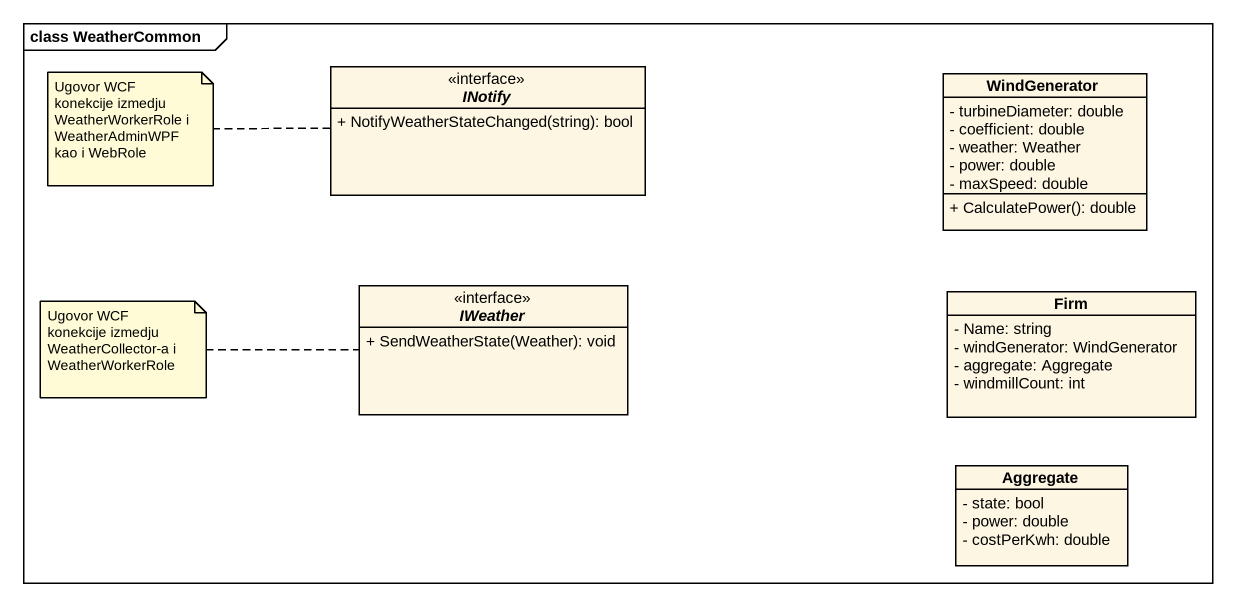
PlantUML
@startuml
mainframe class WeatherCommon
hide circle
hide empty members
skinparam classAttributeIconSize 0
interface INotify {
  + NotifyWeatherStateChanged(string): bool
}
class WindGenerator {
  - turbineDiameter: double
  - coefficient: double
  - weather: Weather
  - power: double
  - maxSpeed: double
  + CalculatePower(): double
}
interface IWeather {
  + SendWeatherState(Weather): void
}
class Firm {
  - Name: string
  - windGenerator: WindGenerator
  - aggregate: Aggregate
  - windmillCount: int
}
class Aggregate {
  - state: bool
  - power: double
  - costPerKwh: double
}
note left of INotify : Ugovor WCF konekcije izmedju WeatherWorkerRole i WeatherAdminWPF kao i WebRole
note left of IWeather : Ugovor WCF konekcije izmedju WeatherCollector-a i WeatherWorkerRole
@enduml
